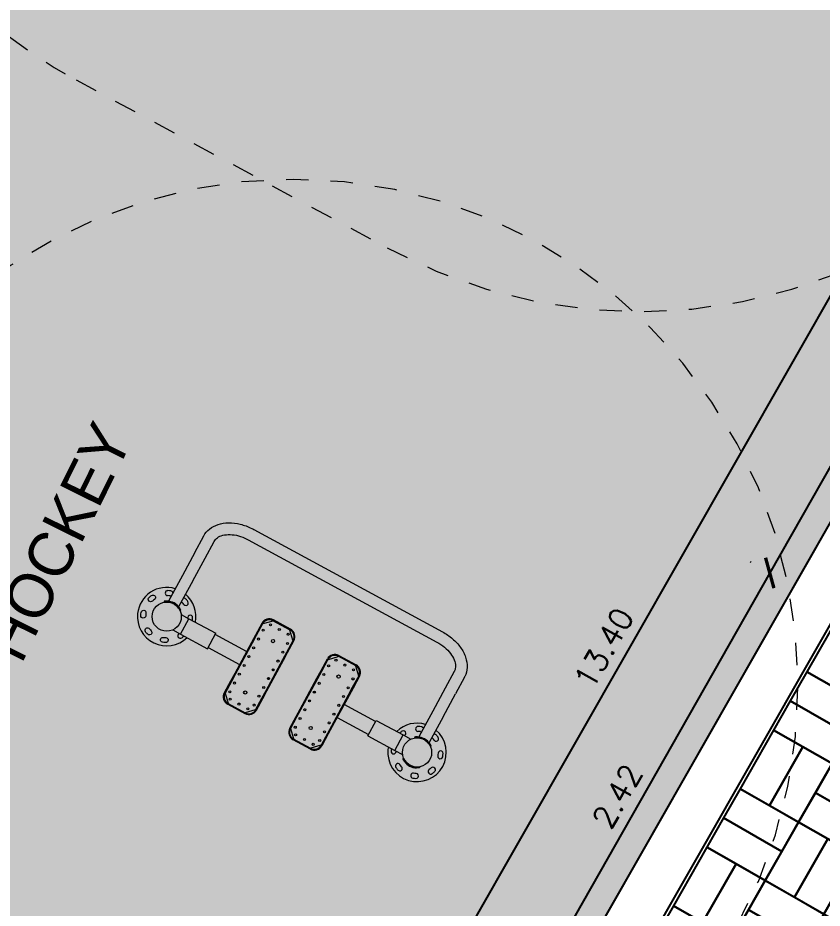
# Model space of a CAD drawing. Header units: millimetres. Extents: x 460 to 723, y 360 to 962.
# Drawn here: x 583.045 to 586.652, y 565.266 to 569.256 of the extents above; entities that cross this region are included whole.
import ezdxf
from ezdxf.enums import TextEntityAlignment as Align

# ---------------------------------------------------------------- set-up
doc = ezdxf.new("R2010")
doc.units = ezdxf.units.MM
doc.linetypes.add('DASHED2', pattern=[0.375, 0.25, -0.125])
doc.layers.get('0').update_dxf_attribs({"true_color": 0xc2ced6})
for name, color, linetype in [('00_Lotes', 224, 'Continuous'), ('03_Text_Rasante', 1, 'Continuous'), ('C-ROAD', 7, 'Continuous'), ('Default', 7, 'Continuous'), ('G-ACOTADO LOTES', 251, 'Continuous')]:
    doc.layers.add(name, color=color, linetype=linetype)
for name, color, linetype, lineweight in [('Menorca-Parques-A-Bruñas', 252, 'Continuous', 5), ('Menorca-Parques-A-Minigym', 244, 'Continuous', 5), ('Menorca-Parques-A-Proyeccion', 9, 'DASHED2', 9)]:
    doc.layers.add(name, color=color, linetype=linetype, lineweight=lineweight)
doc.styles.add('01COTAS', font='romans.shx')
doc.styles.add('L100', font='', dxfattribs={"height": 0.25})
doc.styles.get('L100').set_extended_font_data('Simplified Arabic')
doc.dimstyles.new('DIM-50-PLANTA', dxfattribs={"dimscale": 0.05, "dimtxt": 2, "dimasz": 2, "dimexe": 2, "dimexo": 2, "dimgap": 1, "dimtad": 1, "dimzin": 4, "dimdsep": 46, "dimtxsty": '01COTAS', "dimblk": 'ARCHTICK', "dimcen": 25, "dimclrd": 256, "dimclre": 256, "dimclrt": 2, "dimadec": 0, "dimazin": 3, "dimtfac": 1, "dimtmove": 2, "dimatfit": 3, "dimfxl": 2, "dimtolj": 1, "dimtzin": 0, "dimarcsym": 0})

# ---------------------------------------------------------------- blocks, each defined once
blk = doc.blocks.new('Minigym_Hockey')
at = {"color": 252, "lineweight": 0}
for p, q in [((-0.1614, 0.1171), (-0.1397, 0.1388)), ((-0.1397, 0.1423), (-0.0816, 0.1423)), ((-0.1397, 0.1423), (-0.1397, 0.1397)), ((-0.1397, 0.1397), (-0.1397, 0.1423)), ((-0.1397, 0.1397), (-0.0816, 0.1397)), ((-0.1397, 0.1397), (-0.1397, 0.1388)), ((-0.0816, 0.1423), (-0.0816, 0.1397)), ((-0.0816, 0.1397), (-0.0816, 0.1423)), ((-0.0816, 0.1397), (-0.0816, 0.1388)), ((-0.0816, 0.1388), (-0.0599, 0.1171)), ((0.0816, 0.1388), (0.0599, 0.1171)), ((0.1397, 0.1423), (0.0816, 0.1423)), ((0.0816, 0.1423), (0.0816, 0.1397)), ((0.0816, 0.1397), (0.0816, 0.1423)), ((0.1397, 0.1397), (0.0816, 0.1397)), ((0.0816, 0.1397), (0.0816, 0.1388)), ((0.1397, 0.1423), (0.1397, 0.1397)), ((0.1397, 0.1397), (0.1397, 0.1423)), ((0.1397, 0.1397), (0.1397, 0.1388)), ((0.1614, 0.1171), (0.1397, 0.1388)), ((-0.1648, 0.1171), (-0.1622, 0.1171)), ((-0.1648, 0.0776), (-0.1648, 0.1171)), ((-0.1648, 0.1171), (-0.1622, 0.1171)), ((-0.1622, 0.1171), (-0.1614, 0.1171)), ((-0.1622, 0.0776), (-0.1622, 0.1171)), ((-0.059, 0.1171), (-0.0599, 0.1171)), ((-0.0564, 0.1171), (-0.059, 0.1171)), ((-0.059, 0.1171), (-0.059, 0.0776)), ((-0.0564, 0.1171), (-0.059, 0.1171)), ((-0.0564, 0.1171), (-0.0564, 0.0776)), ((0.0564, 0.1171), (0.0564, 0.0776)), ((0.0564, 0.1171), (0.059, 0.1171)), ((0.0564, 0.1171), (0.059, 0.1171)), ((0.059, 0.1171), (0.0599, 0.1171)), ((0.059, 0.1171), (0.059, 0.0776)), ((0.1622, 0.1171), (0.1614, 0.1171)), ((0.1648, 0.1171), (0.1622, 0.1171)), ((0.1622, 0.0776), (0.1622, 0.1171)), ((0.1648, 0.1171), (0.1622, 0.1171)), ((0.1648, 0.0776), (0.1648, 0.1171)), ((-0.1622, 0.0776), (-0.1648, 0.0776)), ((-0.1648, 0.0521), (-0.1648, 0.0776)), ((-0.1622, 0.0521), (-0.1622, 0.0776)), ((-0.0564, 0.0776), (-0.059, 0.0776)), ((-0.059, 0.0776), (-0.059, 0.0521)), ((-0.0564, 0.0776), (-0.0564, 0.0521)), ((0.0564, 0.0776), (0.0564, 0.0521)), ((0.0564, 0.0776), (0.059, 0.0776)), ((0.059, 0.0776), (0.059, 0.0521)), ((0.1622, 0.0776), (0.1648, 0.0776)), ((0.1622, 0.0521), (0.1622, 0.0776)), ((0.1648, 0.0521), (0.1648, 0.0776)), ((-0.1622, 0.0521), (-0.1648, 0.0521)), ((-0.1648, -0.0521), (-0.1648, 0.0521)), ((-0.1622, -0.0521), (-0.1622, 0.0521)), ((-0.0564, 0.0521), (-0.059, 0.0521)), ((-0.059, 0.0521), (-0.059, -0.0521)), ((-0.0564, 0.0521), (-0.0564, -0.0521)), ((0.0564, 0.0521), (0.0564, -0.0521)), ((0.0564, 0.0521), (0.059, 0.0521)), ((0.059, 0.0521), (0.059, -0.0521)), ((0.1622, 0.0521), (0.1648, 0.0521)), ((0.1622, -0.0521), (0.1622, 0.0521)), ((0.1648, -0.0521), (0.1648, 0.0521)), ((-0.3622, 0.026), (-0.3882, 0.026)), ((-0.3622, 0.026), (-0.3622, -0.026)), ((-0.3622, 0.026), (-0.3622, -0.026)), ((-0.2711, 0.026), (-0.3622, 0.026)), ((-0.2711, 0.026), (-0.2711, -0.026)), ((-0.1648, 0.0217), (-0.2711, 0.0217)), ((-0.069, 0.0207), (-0.069, 0.0147)), ((0.069, 0.0207), (0.069, 0.0147)), ((0.2711, 0.0217), (0.1648, 0.0217)), ((0.2711, 0.026), (0.2711, -0.026)), ((0.3622, 0.026), (0.2711, 0.026)), ((0.3622, 0.026), (0.3622, -0.026)), ((0.3622, 0.026), (0.3622, -0.026)), ((0.3882, 0.026), (0.3622, 0.026)), ((-0.3622, -0.026), (-0.3882, -0.026)), ((-0.2711, -0.026), (-0.3622, -0.026)), ((-0.2711, -0.0217), (-0.1648, -0.0217)), ((-0.069, -0.009), (-0.069, -0.015)), ((0.069, -0.009), (0.069, -0.015)), ((0.1648, -0.0217), (0.2711, -0.0217)), ((0.3622, -0.026), (0.2711, -0.026)), ((0.3882, -0.026), (0.3622, -0.026)), ((-0.1622, -0.0521), (-0.1648, -0.0521)), ((-0.1648, -0.0776), (-0.1648, -0.0521)), ((-0.1622, -0.0776), (-0.1622, -0.0521)), ((-0.0564, -0.0521), (-0.059, -0.0521)), ((-0.059, -0.0521), (-0.059, -0.0776)), ((-0.0564, -0.0521), (-0.0564, -0.0776)), ((0.0564, -0.0521), (0.0564, -0.0776)), ((0.0564, -0.0521), (0.059, -0.0521)), ((0.059, -0.0521), (0.059, -0.0776)), ((0.1622, -0.0521), (0.1648, -0.0521)), ((0.1622, -0.0776), (0.1622, -0.0521)), ((0.1648, -0.0776), (0.1648, -0.0521)), ((-0.1622, -0.0776), (-0.1648, -0.0776)), ((-0.1648, -0.1171), (-0.1648, -0.0776)), ((-0.1622, -0.1171), (-0.1622, -0.0776)), ((-0.059, -0.0776), (-0.059, -0.1171)), ((-0.0564, -0.0776), (-0.059, -0.0776)), ((-0.0564, -0.0776), (-0.0564, -0.1171)), ((0.0564, -0.0776), (0.059, -0.0776)), ((0.0564, -0.0776), (0.0564, -0.1171)), ((0.059, -0.0776), (0.059, -0.1171)), ((0.1622, -0.1171), (0.1622, -0.0776)), ((0.1622, -0.0776), (0.1648, -0.0776)), ((0.1648, -0.1171), (0.1648, -0.0776)), ((-0.1648, -0.1171), (-0.1622, -0.1171)), ((-0.1648, -0.1171), (-0.1622, -0.1171)), ((-0.1622, -0.1171), (-0.1614, -0.1171)), ((-0.1397, -0.1388), (-0.1614, -0.1171)), ((-0.0599, -0.1171), (-0.0816, -0.1388)), ((-0.059, -0.1171), (-0.0599, -0.1171)), ((-0.0564, -0.1171), (-0.059, -0.1171)), ((-0.0564, -0.1171), (-0.059, -0.1171)), ((0.0564, -0.1171), (0.059, -0.1171)), ((0.0564, -0.1171), (0.059, -0.1171)), ((0.059, -0.1171), (0.0599, -0.1171)), ((0.0599, -0.1171), (0.0816, -0.1388)), ((0.1397, -0.1388), (0.1614, -0.1171)), ((0.1622, -0.1171), (0.1614, -0.1171)), ((0.1648, -0.1171), (0.1622, -0.1171)), ((0.1648, -0.1171), (0.1622, -0.1171)), ((-0.1397, -0.1397), (-0.1397, -0.1388)), ((-0.0816, -0.1397), (-0.1397, -0.1397)), ((-0.1397, -0.1423), (-0.1397, -0.1397)), ((-0.1397, -0.1397), (-0.1397, -0.1423)), ((-0.0816, -0.1423), (-0.1397, -0.1423)), ((-0.0816, -0.1397), (-0.0816, -0.1388)), ((-0.0816, -0.1423), (-0.0816, -0.1397)), ((-0.0816, -0.1397), (-0.0816, -0.1423)), ((0.0816, -0.1397), (0.0816, -0.1388)), ((0.0816, -0.1397), (0.1397, -0.1397)), ((0.0816, -0.1423), (0.0816, -0.1397)), ((0.0816, -0.1397), (0.0816, -0.1423)), ((0.0816, -0.1423), (0.1397, -0.1423)), ((0.1397, -0.1397), (0.1397, -0.1388)), ((0.1397, -0.1423), (0.1397, -0.1397)), ((0.1397, -0.1397), (0.1397, -0.1423))]:
    blk.add_line(p, q, dxfattribs=at)
at = {"color": 12}
for p, q in [((-0.4493, 0.0345), (-0.4509, 0.0366)), ((-0.395, 0.0366), (-0.3966, 0.0345)), ((-0.4493, -0.0345), (-0.4509, -0.0366)), ((-0.4403, -0.13), (-0.4403, -0.0427)), ((-0.4056, -0.13), (-0.4056, -0.0427)), ((-0.395, -0.0366), (-0.3966, -0.0345)), ((0.3966, -0.0345), (0.395, -0.0366)), ((0.4056, -0.13), (0.4056, -0.0427)), ((0.4403, -0.13), (0.4403, -0.0427)), ((0.4509, -0.0366), (0.4493, -0.0345)), ((-0.4403, -0.13), (-0.4403, -0.2071)), ((-0.4056, -0.2071), (-0.4056, -0.13)), ((0.4056, -0.13), (0.4056, -0.2071)), ((0.4403, -0.2071), (0.4403, -0.13)), ((-0.4403, -0.2635), (-0.4403, -0.2071)), ((-0.4056, -0.2635), (-0.4056, -0.2071)), ((0.4056, -0.2071), (0.4056, -0.2635)), ((0.4403, -0.2071), (0.4403, -0.2635)), ((0.3188, -0.3161), (-0.3188, -0.3161)), ((0.3188, -0.3508), (-0.3188, -0.3508))]:
    blk.add_line(p, q, dxfattribs=at)
for p, q in [((-0.4255, 0.0434), (-0.4255, 0.0434)), ((-0.4203, 0.0434), (-0.4255, 0.0434)), ((-0.4203, 0.0434), (-0.4203, 0.0434)), ((-0.4255, -0.0434), (-0.4255, -0.0434)), ((-0.4203, -0.0434), (-0.4255, -0.0434)), ((-0.4203, -0.0434), (-0.4203, -0.0434)), ((0.4203, -0.0434), (0.4203, -0.0434)), ((0.4255, -0.0434), (0.4203, -0.0434)), ((0.4255, -0.0434), (0.4255, -0.0434))]:
    blk.add_line(p, q)
at = {"color": 252, "lineweight": 0}
for points in [[(-0.448, 0.073, 0.031071), (-0.4569, 0.0694, 1), (-0.4504, 0.0561, -0.031071), (-0.4432, 0.0591, 1)], [(-0.389, 0.0694, 0.031071), (-0.3979, 0.073, 1), (-0.4027, 0.0591, -0.031071), (-0.3955, 0.0561, 1)], [(0.389, 0.0694, -0.031071), (0.3979, 0.073, -1), (0.4027, 0.0591, 0.031071), (0.3955, 0.0561, -1)], [(0.448, 0.073, -0.031071), (0.4569, 0.0694, -1), (0.4504, 0.0561, 0.031071), (0.4432, 0.0591, -1)], [(-0.479, 0.0274, 1), (-0.4923, 0.0339, 0.031071), (-0.496, 0.0251, 1), (-0.482, 0.0203, -0.031071)], [(0.479, 0.0274, -1), (0.4923, 0.0339, -0.031071), (0.496, 0.0251, -1), (0.482, 0.0203, 0.031071)], [(-0.482, -0.0203, 1), (-0.496, -0.0251, 0.031071), (-0.4923, -0.0339, 1), (-0.479, -0.0274, -0.031071)], [(0.482, -0.0203, -1), (0.496, -0.0251, -0.031071), (0.4923, -0.0339, -1), (0.479, -0.0274, 0.031071)]]:
    blk.add_lwpolyline(points, format="xyb", close=True, dxfattribs=at)
for centre, radius in [((-0.1518, 0.1068), 0.00304), ((-0.1403, 0.1258), 0.00304), ((-0.1106, 0.1258), 0.00304), ((-0.0809, 0.1258), 0.00304), ((-0.0694, 0.1068), 0.00304), ((0.0694, 0.1068), 0.00304), ((0.0809, 0.1258), 0.00304), ((0.1106, 0.1258), 0.00304), ((0.1403, 0.1258), 0.00304), ((0.1518, 0.1068), 0.00304), ((-0.1518, 0.0771), 0.00304), ((-0.1106, 0.0868), 0.00477), ((-0.0694, 0.0771), 0.00304), ((0.0694, 0.0771), 0.00304), ((0.1106, 0.0868), 0.00477), ((0.1518, 0.0771), 0.00304), ((-0.1518, 0.0474), 0.00304), ((-0.0694, 0.0474), 0.00304), ((0.0694, 0.0474), 0.00304), ((0.1518, 0.0474), 0.00304), ((-0.1518, 0.0177), 0.00304), ((-0.0694, 0.0177), 0.00304), ((0.0694, 0.0177), 0.00304), ((0.1518, 0.0177), 0.00304), ((-0.1518, -0.012), 0.00304), ((-0.0694, -0.012), 0.00304), ((0.0694, -0.012), 0.00304), ((0.1518, -0.012), 0.00304), ((-0.1518, -0.0417), 0.00304), ((-0.0694, -0.0417), 0.00304), ((0.0694, -0.0417), 0.00304), ((0.1518, -0.0417), 0.00304), ((-0.1518, -0.0714), 0.00304), ((-0.0694, -0.0714), 0.00304), ((0.0694, -0.0714), 0.00304), ((0.1518, -0.0714), 0.00304), ((-0.1518, -0.1011), 0.00304), ((-0.1106, -0.0868), 0.00477), ((-0.0694, -0.1011), 0.00304), ((0.0694, -0.1011), 0.00304), ((0.1106, -0.0868), 0.00477), ((0.1518, -0.1011), 0.00304), ((-0.1403, -0.1258), 0.00304), ((-0.1106, -0.1258), 0.00304), ((-0.0809, -0.1258), 0.00304), ((0.0809, -0.1258), 0.00304), ((0.1106, -0.1258), 0.00304), ((0.1403, -0.1258), 0.00304)]:
    blk.add_circle(centre, radius, dxfattribs=at)
at = {"color": 12}
for centre in [(-0.4229, 0), (-0.4229, 0), (0.4229, 0)]:
    blk.add_circle(centre, 0.0434, dxfattribs=at)
blk.add_circle((0.4229, 0), 0.0434)
at = {"color": 252, "lineweight": 0}
for centre, radius, start, end in [((-0.1397, 0.1171), 0.0252, 90, 180), ((-0.1397, 0.1171), 0.0226, 90, 180), ((-0.0816, 0.1171), 0.0252, 0, 90), ((-0.0816, 0.1171), 0.0226, 0, 90), ((0.0816, 0.1171), 0.0252, 90, 180), ((0.0816, 0.1171), 0.0226, 90, 180), ((0.1397, 0.1171), 0.0252, 0, 90), ((0.1397, 0.1171), 0.0226, 0, 90), ((-0.4229, 0), 0.0868, 22.5, 258.463), ((0.4229, 0), 0.0868, 22.5, 162.5424), ((-0.3602, 0.0307), 0.00737, 26.0593, 206.0593), ((-0.4229, 0), 0.0625, 24.6243, 26.0593), ((-0.4229, 0), 0.0772, 19.699, 26.0593), ((-0.4229, 0), 0.0868, 17.4576, 22.5), ((0.4229, 0), 0.0772, 153.9407, 160.301), ((0.3602, 0.0307), 0.00737, 333.9407, 153.9407), ((0.4229, 0), 0.0625, 153.9407, 155.3757), ((0.4229, 0), 0.0868, 281.537, 22.5), ((-0.4229, 0), 0.0868, 281.537, 342.5424), ((-0.4229, 0), 0.0625, 333.9407, 335.3757), ((-0.4229, 0), 0.0625, 333.9407, 335.3757), ((-0.4229, 0), 0.0772, 333.9407, 340.301), ((-0.4229, 0), 0.0772, 333.9407, 340.301), ((0.4229, 0), 0.0868, 197.4576, 258.463), ((0.4229, 0), 0.0772, 199.699, 206.0593), ((0.4229, 0), 0.0625, 204.6243, 206.0593), ((-0.3602, -0.0307), 0.00737, 153.9407, 333.9407), ((-0.3602, -0.0307), 0.00737, 153.9407, 333.9407), ((0.3602, -0.0307), 0.00737, 206.0593, 26.0593), ((-0.4536, -0.0627), 0.00737, 63.9407, 243.9407), ((-0.4229, 0), 0.0772, 243.9407, 251.0593), ((-0.4229, 0), 0.0625, 243.9407, 251.0593), ((-0.4456, -0.0661), 0.00737, 251.0593, 316.1461), ((-0.4456, -0.0661), 0.00737, 43.8539, 71.0593), ((-0.4003, -0.0661), 0.00737, 108.9407, 136.1461), ((-0.4003, -0.0661), 0.00737, 223.8539, 288.9407), ((-0.4229, 0), 0.0625, 288.9407, 296.0593), ((-0.4229, 0), 0.0772, 288.9407, 296.0593), ((-0.3923, -0.0627), 0.00737, 296.0593, 116.0593), ((0.3923, -0.0627), 0.00737, 63.9407, 243.9407), ((0.4229, 0), 0.0772, 243.9407, 251.0593), ((0.4229, 0), 0.0625, 243.9407, 251.0593), ((0.4003, -0.0661), 0.00737, 251.0593, 316.1461), ((0.4003, -0.0661), 0.00737, 43.8539, 71.0593), ((0.4456, -0.0661), 0.00737, 108.9407, 136.1461), ((0.4456, -0.0661), 0.00737, 223.8539, 288.9407), ((0.4229, 0), 0.0625, 288.9407, 296.0593), ((0.4229, 0), 0.0772, 288.9407, 296.0593), ((0.4536, -0.0627), 0.00737, 296.0593, 116.0593), ((-0.1397, -0.1171), 0.0252, 180, 270), ((-0.1397, -0.1171), 0.0226, 180, 270), ((-0.0816, -0.1171), 0.0226, 270, 0), ((-0.0816, -0.1171), 0.0252, 270, 0), ((0.0816, -0.1171), 0.0252, 180, 270), ((0.0816, -0.1171), 0.0226, 180, 270), ((0.1397, -0.1171), 0.0226, 270, 0), ((0.1397, -0.1171), 0.0252, 270, 0)]:
    blk.add_arc(centre, radius, start, end, dxfattribs=at)
at = {"color": 12}
for centre, radius, start, end in [((-0.4229, 0.0001), 0.046, 63.4198, 116.5802), ((-0.4229, 0.0001), 0.0434, 64.0811, 115.9189), ((-0.4229, -0.0001), 0.046, 243.4198, 296.5802), ((-0.4229, -0.0001), 0.0434, 244.0811, 295.9189), ((0.4229, -0.0001), 0.046, 243.4198, 296.5802)]:
    blk.add_arc(centre, radius, start, end, dxfattribs=at)
blk.add_arc((0.4229, -0.0001), 0.0434, 244.0811, 295.9189)
for points, knots in [([(-0.4509, 0.0366), (-0.4509, 0.0366), (-0.4509, 0.0366), (-0.4507, 0.0368), (-0.4505, 0.0369), (-0.4502, 0.0371), (-0.45, 0.0373), (-0.4495, 0.0377), (-0.4492, 0.0379), (-0.4485, 0.0383), (-0.4482, 0.0386), (-0.4473, 0.0391), (-0.4469, 0.0393), (-0.446, 0.0399), (-0.4455, 0.0402), (-0.4445, 0.0407), (-0.444, 0.041), (-0.4435, 0.0412)], [61.009055, 61.009055, 61.009055, 61.009055, 62.892937, 62.892937, 64.77682, 64.77682, 66.660702, 66.660702, 68.544585, 68.544585, 70.442327, 70.442327, 72.340069, 72.340069, 74.237811, 74.237811, 76.135553, 76.135553, 76.135553, 76.135553]), ([(-0.4419, 0.0391), (-0.4424, 0.0389), (-0.4429, 0.0386), (-0.4439, 0.0381), (-0.4444, 0.0378), (-0.4453, 0.0373), (-0.4458, 0.037), (-0.4466, 0.0365), (-0.4469, 0.0362), (-0.4476, 0.0358), (-0.4479, 0.0356), (-0.4484, 0.0352), (-0.4486, 0.0351), (-0.449, 0.0348), (-0.4491, 0.0347), (-0.4493, 0.0346), (-0.4493, 0.0345), (-0.4493, 0.0345)], [45.974398, 45.974398, 45.974398, 45.974398, 47.873947, 47.873947, 49.773495, 49.773495, 51.673043, 51.673043, 53.572592, 53.572592, 55.45653, 55.45653, 57.340468, 57.340468, 59.224406, 59.224406, 61.108344, 61.108344, 61.108344, 61.108344]), ([(-0.4024, 0.0412), (-0.4019, 0.041), (-0.4014, 0.0407), (-0.4004, 0.0402), (-0.3999, 0.0399), (-0.399, 0.0393), (-0.3985, 0.0391), (-0.3977, 0.0386), (-0.3974, 0.0383), (-0.3967, 0.0379), (-0.3964, 0.0377), (-0.3959, 0.0373), (-0.3957, 0.0371), (-0.3953, 0.0369), (-0.3952, 0.0368), (-0.395, 0.0366), (-0.395, 0.0366), (-0.395, 0.0366)], [45.882766, 45.882766, 45.882766, 45.882766, 47.780508, 47.780508, 49.67825, 49.67825, 51.575992, 51.575992, 53.473734, 53.473734, 55.357617, 55.357617, 57.241499, 57.241499, 59.125382, 59.125382, 61.009264, 61.009264, 61.009264, 61.009264]), ([(-0.4509, -0.0366), (-0.4509, -0.0366), (-0.4509, -0.0366), (-0.4507, -0.0368), (-0.4505, -0.0369), (-0.4502, -0.0371), (-0.45, -0.0373), (-0.4495, -0.0377), (-0.4492, -0.0379), (-0.4485, -0.0383), (-0.4482, -0.0386), (-0.4473, -0.0391), (-0.4469, -0.0393), (-0.446, -0.0399), (-0.4455, -0.0402), (-0.4445, -0.0407), (-0.444, -0.041), (-0.4435, -0.0412)], [61.009055, 61.009055, 61.009055, 61.009055, 62.892937, 62.892937, 64.77682, 64.77682, 66.660702, 66.660702, 68.544585, 68.544585, 70.442327, 70.442327, 72.340069, 72.340069, 74.237811, 74.237811, 76.135553, 76.135553, 76.135553, 76.135553]), ([(-0.4419, -0.0391), (-0.4424, -0.0389), (-0.4429, -0.0386), (-0.4439, -0.0381), (-0.4444, -0.0378), (-0.4453, -0.0373), (-0.4458, -0.037), (-0.4466, -0.0365), (-0.4469, -0.0362), (-0.4476, -0.0358), (-0.4479, -0.0356), (-0.4484, -0.0352), (-0.4486, -0.0351), (-0.449, -0.0348), (-0.4491, -0.0347), (-0.4493, -0.0346), (-0.4493, -0.0345), (-0.4493, -0.0345)], [45.974398, 45.974398, 45.974398, 45.974398, 47.873947, 47.873947, 49.773495, 49.773495, 51.673043, 51.673043, 53.572592, 53.572592, 55.45653, 55.45653, 57.340468, 57.340468, 59.224406, 59.224406, 61.108344, 61.108344, 61.108344, 61.108344]), ([(-0.3966, -0.0345), (-0.3966, -0.0345), (-0.3966, -0.0346), (-0.3968, -0.0347), (-0.3969, -0.0348), (-0.3973, -0.0351), (-0.3975, -0.0352), (-0.398, -0.0356), (-0.3983, -0.0358), (-0.3989, -0.0362), (-0.3993, -0.0365), (-0.4001, -0.037), (-0.4006, -0.0373), (-0.4015, -0.0378), (-0.402, -0.0381), (-0.403, -0.0386), (-0.4035, -0.0389), (-0.404, -0.0391)], [61.108067, 61.108067, 61.108067, 61.108067, 62.992006, 62.992006, 64.875944, 64.875944, 66.759882, 66.759882, 68.64382, 68.64382, 70.543368, 70.543368, 72.442917, 72.442917, 74.342465, 74.342465, 76.242013, 76.242013, 76.242013, 76.242013]), ([(-0.4024, -0.0412), (-0.4019, -0.041), (-0.4014, -0.0407), (-0.4004, -0.0402), (-0.3999, -0.0399), (-0.399, -0.0393), (-0.3985, -0.0391), (-0.3977, -0.0386), (-0.3974, -0.0383), (-0.3967, -0.0379), (-0.3964, -0.0377), (-0.3959, -0.0373), (-0.3957, -0.0371), (-0.3953, -0.0369), (-0.3952, -0.0368), (-0.395, -0.0366), (-0.395, -0.0366), (-0.395, -0.0366)], [45.882766, 45.882766, 45.882766, 45.882766, 47.780508, 47.780508, 49.67825, 49.67825, 51.575992, 51.575992, 53.473734, 53.473734, 55.357617, 55.357617, 57.241499, 57.241499, 59.125382, 59.125382, 61.009264, 61.009264, 61.009264, 61.009264]), ([(0.395, -0.0366), (0.395, -0.0366), (0.395, -0.0366), (0.3952, -0.0368), (0.3953, -0.0369), (0.3957, -0.0371), (0.3959, -0.0373), (0.3964, -0.0377), (0.3967, -0.0379), (0.3974, -0.0383), (0.3977, -0.0386), (0.3985, -0.0391), (0.399, -0.0393), (0.3999, -0.0399), (0.4004, -0.0402), (0.4014, -0.0407), (0.4019, -0.041), (0.4024, -0.0412)], [61.009055, 61.009055, 61.009055, 61.009055, 62.892937, 62.892937, 64.77682, 64.77682, 66.660702, 66.660702, 68.544585, 68.544585, 70.442327, 70.442327, 72.340069, 72.340069, 74.237811, 74.237811, 76.135553, 76.135553, 76.135553, 76.135553]), ([(0.4435, -0.0412), (0.444, -0.041), (0.4445, -0.0407), (0.4455, -0.0402), (0.446, -0.0399), (0.4469, -0.0393), (0.4473, -0.0391), (0.4482, -0.0386), (0.4485, -0.0383), (0.4492, -0.0379), (0.4495, -0.0377), (0.45, -0.0373), (0.4502, -0.0371), (0.4505, -0.0369), (0.4507, -0.0368), (0.4509, -0.0366), (0.4509, -0.0366), (0.4509, -0.0366)], [45.882766, 45.882766, 45.882766, 45.882766, 47.780508, 47.780508, 49.67825, 49.67825, 51.575992, 51.575992, 53.473734, 53.473734, 55.357617, 55.357617, 57.241499, 57.241499, 59.125382, 59.125382, 61.009264, 61.009264, 61.009264, 61.009264]), ([(-0.3188, -0.3508), (-0.331, -0.3508), (-0.3431, -0.3495), (-0.3663, -0.3445), (-0.3775, -0.3407), (-0.3978, -0.3307), (-0.407, -0.3246), (-0.4226, -0.3102), (-0.429, -0.3019), (-0.4376, -0.2841), (-0.44, -0.2747), (-0.4403, -0.2647), (-0.4403, -0.2641), (-0.4403, -0.2635)], [1.570796, 1.570796, 1.570796, 1.570796, 1.884956, 1.884956, 2.199115, 2.199115, 2.513274, 2.513274, 2.827433, 2.827433, 3.123014, 3.123014, 3.141593, 3.141593, 3.141593, 3.141593]), ([(-0.3188, -0.3161), (-0.328, -0.3161), (-0.3372, -0.3152), (-0.3546, -0.3116), (-0.3628, -0.3089), (-0.3773, -0.3023), (-0.3837, -0.2984), (-0.394, -0.2898), (-0.3979, -0.2851), (-0.4035, -0.2757), (-0.405, -0.271), (-0.4055, -0.2654), (-0.4056, -0.2645), (-0.4056, -0.2635)], [1.570796, 1.570796, 1.570796, 1.570796, 1.869577, 1.869577, 2.167327, 2.167327, 2.463311, 2.463311, 2.763651, 2.763651, 3.07781, 3.07781, 3.141593, 3.141593, 3.141593, 3.141593]), ([(0.4403, -0.2635), (0.4403, -0.2723), (0.4384, -0.2811), (0.4313, -0.298), (0.4259, -0.306), (0.412, -0.3207), (0.4032, -0.3273), (0.3836, -0.3381), (0.3728, -0.3424), (0.35, -0.3484), (0.3379, -0.3502), (0.3235, -0.3508), (0.3212, -0.3508), (0.3188, -0.3508)], [0, 0, 0, 0, 0.276007, 0.276007, 0.567669, 0.567669, 0.881828, 0.881828, 1.195987, 1.195987, 1.510147, 1.510147, 1.570796, 1.570796, 1.570796, 1.570796]), ([(0.4056, -0.2635), (0.4056, -0.2682), (0.4045, -0.2728), (0.3999, -0.2824), (0.3963, -0.2873), (0.3864, -0.2964), (0.3803, -0.3006), (0.3662, -0.3076), (0.3583, -0.3105), (0.3413, -0.3146), (0.3322, -0.3158), (0.3217, -0.3161), (0.3202, -0.3161), (0.3188, -0.3161)], [0, 0, 0, 0, 0.314159, 0.314159, 0.628319, 0.628319, 0.931253, 0.931253, 1.227197, 1.227197, 1.524653, 1.524653, 1.570796, 1.570796, 1.570796, 1.570796])]:
    blk.add_open_spline(points, degree=3, knots=knots, dxfattribs=at)
for points, knots in [([(-0.3966, 0.0345), (-0.3966, 0.0345), (-0.3966, 0.0346), (-0.3968, 0.0347), (-0.3969, 0.0348), (-0.3973, 0.0351), (-0.3975, 0.0352), (-0.398, 0.0356), (-0.3983, 0.0358), (-0.3989, 0.0362), (-0.3993, 0.0365), (-0.4001, 0.037), (-0.4006, 0.0373), (-0.4015, 0.0378), (-0.402, 0.0381), (-0.403, 0.0386), (-0.4035, 0.0389), (-0.404, 0.0391)], [61.108067, 61.108067, 61.108067, 61.108067, 62.992006, 62.992006, 64.875944, 64.875944, 66.759882, 66.759882, 68.64382, 68.64382, 70.543368, 70.543368, 72.442917, 72.442917, 74.342465, 74.342465, 76.242013, 76.242013, 76.242013, 76.242013]), ([(0.404, -0.0391), (0.4035, -0.0389), (0.403, -0.0386), (0.402, -0.0381), (0.4015, -0.0378), (0.4006, -0.0373), (0.4001, -0.037), (0.3993, -0.0365), (0.3989, -0.0362), (0.3983, -0.0358), (0.398, -0.0356), (0.3975, -0.0352), (0.3973, -0.0351), (0.3969, -0.0348), (0.3968, -0.0347), (0.3966, -0.0346), (0.3966, -0.0345), (0.3966, -0.0345)], [45.974398, 45.974398, 45.974398, 45.974398, 47.873947, 47.873947, 49.773495, 49.773495, 51.673043, 51.673043, 53.572592, 53.572592, 55.45653, 55.45653, 57.340468, 57.340468, 59.224406, 59.224406, 61.108344, 61.108344, 61.108344, 61.108344]), ([(0.4493, -0.0345), (0.4493, -0.0345), (0.4493, -0.0346), (0.4491, -0.0347), (0.449, -0.0348), (0.4486, -0.0351), (0.4484, -0.0352), (0.4479, -0.0356), (0.4476, -0.0358), (0.4469, -0.0362), (0.4466, -0.0365), (0.4458, -0.037), (0.4453, -0.0373), (0.4444, -0.0378), (0.4439, -0.0381), (0.4429, -0.0386), (0.4424, -0.0389), (0.4419, -0.0391)], [61.108067, 61.108067, 61.108067, 61.108067, 62.992006, 62.992006, 64.875944, 64.875944, 66.759882, 66.759882, 68.64382, 68.64382, 70.543368, 70.543368, 72.442917, 72.442917, 74.342465, 74.342465, 76.242013, 76.242013, 76.242013, 76.242013])]:
    blk.add_open_spline(points, degree=3, knots=knots)
blk = doc.blocks.new('SE')
at = {"layer": 'Menorca-Parques-A-Proyeccion', "ltscale": 0.1}
blk.add_line((99.535, 52.51), (125.785, 52.51), dxfattribs=at)
for centre, radius, start, end in [((125.785, 92.01), 39.5, 270, 0), ((99.535, 90.01), 37.5, 180, 270)]:
    blk.add_arc(centre, radius, start, end, dxfattribs=at)
blk = doc.blocks.new('BLOCK ADOQUIN ROJO 3')
at = {"layer": 'C-ROAD', "color": 244, "linetype": 'Continuous', "transparency": 33554687, "elevation": -6.8006}
for points in [[(311100.7103, 8611290.9814), (311100.7969, 8611290.9315), (311100.8969, 8611291.1047), (311100.8103, 8611291.1547)], [(311100.7969, 8611290.9315), (311100.8835, 8611290.8815), (311100.9835, 8611291.0547), (311100.8969, 8611291.1047)], [(311100.9835, 8611291.0547), (311100.9335, 8611290.9681), (311101.1067, 8611290.8681), (311101.1567, 8611290.9547)], [(311100.7103, 8611290.9814), (311100.6603, 8611290.8948), (311100.8335, 8611290.7948), (311100.8835, 8611290.8815)], [(311100.9335, 8611290.9681), (311100.8835, 8611290.8815), (311101.0567, 8611290.7815), (311101.1067, 8611290.8681)], [(311101.0567, 8611290.7815), (311101.1433, 8611290.7315), (311101.2433, 8611290.9047), (311101.1567, 8611290.9547)], [(311100.6603, 8611290.8948), (311100.6103, 8611290.8082), (311100.7835, 8611290.7082), (311100.8335, 8611290.7948)], [(311101.1433, 8611290.7315), (311101.2299, 8611290.6815), (311101.3299, 8611290.8547), (311101.2433, 8611290.9047)], [(311100.7835, 8611290.7082), (311100.8701, 8611290.6582), (311100.9701, 8611290.8315), (311100.8835, 8611290.8815)], [(311101.3299, 8611290.8547), (311101.2799, 8611290.7681), (311101.4531, 8611290.6681), (311101.5031, 8611290.7547)], [(311100.8701, 8611290.6582), (311100.9567, 8611290.6083), (311101.0567, 8611290.7815), (311100.9701, 8611290.8315)], [(311100.5103, 8611290.635), (311100.5969, 8611290.585), (311100.6969, 8611290.7582), (311100.6103, 8611290.8082)], [(311101.0567, 8611290.7815), (311101.0067, 8611290.6949), (311101.1799, 8611290.5949), (311101.2299, 8611290.6815)], [(311101.2799, 8611290.7681), (311101.2299, 8611290.6815), (311101.4031, 8611290.5815), (311101.4531, 8611290.6681)], [(311100.5969, 8611290.585), (311100.6835, 8611290.535), (311100.7835, 8611290.7082), (311100.6969, 8611290.7582)], [(311101.4031, 8611290.5815), (311101.4897, 8611290.5315), (311101.5897, 8611290.7047), (311101.5031, 8611290.7547)], [(311100.7835, 8611290.7082), (311100.7335, 8611290.6216), (311100.9067, 8611290.5216), (311100.9567, 8611290.6083)], [(311101.0067, 8611290.6949), (311100.9567, 8611290.6083), (311101.1299, 8611290.5083), (311101.1799, 8611290.5949)], [(311101.4897, 8611290.5315), (311101.5763, 8611290.4815), (311101.6763, 8611290.6547), (311101.5897, 8611290.7047)], [(311101.1299, 8611290.5083), (311101.2165, 8611290.4583), (311101.3165, 8611290.6315), (311101.2299, 8611290.6815)], [(311100.5103, 8611290.635), (311100.4603, 8611290.5484), (311100.6335, 8611290.4484), (311100.6835, 8611290.535)], [(311101.2165, 8611290.4583), (311101.3031, 8611290.4083), (311101.4031, 8611290.5815), (311101.3165, 8611290.6315)], [(311101.6763, 8611290.6547), (311101.6263, 8611290.5681), (311101.7996, 8611290.4681), (311101.8495, 8611290.5547)], [(311100.7335, 8611290.6216), (311100.6835, 8611290.535), (311100.8567, 8611290.435), (311100.9067, 8611290.5216)], [(311100.8567, 8611290.435), (311100.9433, 8611290.385), (311101.0433, 8611290.5583), (311100.9567, 8611290.6083)], [(311101.4031, 8611290.5815), (311101.3531, 8611290.4949), (311101.5264, 8611290.3949), (311101.5763, 8611290.4815)], [(311100.9433, 8611290.385), (311101.0299, 8611290.3351), (311101.1299, 8611290.5083), (311101.0433, 8611290.5583)], [(311101.6263, 8611290.5681), (311101.5763, 8611290.4815), (311101.7496, 8611290.3815), (311101.7996, 8611290.4681)], [(311101.7496, 8611290.3815), (311101.8362, 8611290.3315), (311101.9362, 8611290.5047), (311101.8495, 8611290.5547)], [(311100.4603, 8611290.5484), (311100.4103, 8611290.4618), (311100.5835, 8611290.3618), (311100.6335, 8611290.4484)], [(311100.5835, 8611290.3618), (311100.6701, 8611290.3118), (311100.7701, 8611290.485), (311100.6835, 8611290.535)], [(311101.1299, 8611290.5083), (311101.0799, 8611290.4217), (311101.2531, 8611290.3217), (311101.3031, 8611290.4083)], [(311101.8362, 8611290.3315), (311101.9228, 8611290.2815), (311102.0228, 8611290.4547), (311101.9362, 8611290.5047)], [(311100.6701, 8611290.3118), (311100.7567, 8611290.2618), (311100.8567, 8611290.435), (311100.7701, 8611290.485)], [(311101.3531, 8611290.4949), (311101.3031, 8611290.4083), (311101.4764, 8611290.3083), (311101.5264, 8611290.3949)], [(311101.4764, 8611290.3083), (311101.563, 8611290.2583), (311101.663, 8611290.4315), (311101.5763, 8611290.4815)], [(311100.3103, 8611290.2886), (311100.3969, 8611290.2386), (311100.4969, 8611290.4118), (311100.4103, 8611290.4618)], [(311102.1094, 8611290.4047), (311102.0228, 8611290.4547), (311101.9728, 8611290.3681), (311102.0594, 8611290.3181)], [(311100.8567, 8611290.435), (311100.8067, 8611290.3484), (311100.9799, 8611290.2484), (311101.0299, 8611290.3351)], [(311101.0799, 8611290.4217), (311101.0299, 8611290.3351), (311101.2032, 8611290.2351), (311101.2531, 8611290.3217)], [(311101.563, 8611290.2583), (311101.6496, 8611290.2083), (311101.7496, 8611290.3815), (311101.663, 8611290.4315)], [(311100.3969, 8611290.2386), (311100.4835, 8611290.1886), (311100.5835, 8611290.3618), (311100.4969, 8611290.4118)], [(311101.2032, 8611290.2351), (311101.2898, 8611290.1851), (311101.3898, 8611290.3583), (311101.3031, 8611290.4083)], [(311101.7496, 8611290.3815), (311101.6996, 8611290.2949), (311101.8728, 8611290.1949), (311101.9228, 8611290.2815)], [(311102.0594, 8611290.3181), (311101.9728, 8611290.3681), (311101.9228, 8611290.2815), (311102.0094, 8611290.2315)], [(311100.5835, 8611290.3618), (311100.5335, 8611290.2752), (311100.7067, 8611290.1752), (311100.7567, 8611290.2618)], [(311100.8067, 8611290.3484), (311100.7567, 8611290.2618), (311100.93, 8611290.1618), (311100.9799, 8611290.2484)], [(311101.2898, 8611290.1851), (311101.3764, 8611290.1351), (311101.4764, 8611290.3083), (311101.3898, 8611290.3583)], [(311100.93, 8611290.1618), (311101.0166, 8611290.1118), (311101.1165, 8611290.2851), (311101.0299, 8611290.3351)], [(311100.3103, 8611290.2886), (311100.2603, 8611290.202), (311100.4335, 8611290.102), (311100.4835, 8611290.1886)], [(311101.4764, 8611290.3083), (311101.4264, 8611290.2217), (311101.5996, 8611290.1217), (311101.6496, 8611290.2083)], [(311101.6996, 8611290.2949), (311101.6496, 8611290.2083), (311101.8228, 8611290.1083), (311101.8728, 8611290.1949)], [(311100.5335, 8611290.2752), (311100.4835, 8611290.1886), (311100.6568, 8611290.0886), (311100.7067, 8611290.1752)], [(311100.6568, 8611290.0886), (311100.7434, 8611290.0386), (311100.8433, 8611290.2118), (311100.7567, 8611290.2618)], [(311101.0166, 8611290.1118), (311101.1032, 8611290.0619), (311101.2032, 8611290.2351), (311101.1165, 8611290.2851)], [(311101.8228, 8611290.1083), (311101.9094, 8611290.0583), (311102.0094, 8611290.2315), (311101.9228, 8611290.2815)], [(311101.2032, 8611290.2351), (311101.1532, 8611290.1485), (311101.3264, 8611290.0485), (311101.3764, 8611290.1351)], [(311100.7434, 8611290.0386), (311100.83, 8611289.9886), (311100.93, 8611290.1618), (311100.8433, 8611290.2118)], [(311101.4264, 8611290.2217), (311101.3764, 8611290.1351), (311101.5496, 8611290.0351), (311101.5996, 8611290.1217)], [(311101.5496, 8611290.0351), (311101.6362, 8611289.9851), (311101.7362, 8611290.1583), (311101.6496, 8611290.2083)], [(311100.2603, 8611290.202), (311100.2103, 8611290.1154), (311100.3836, 8611290.0154), (311100.4335, 8611290.102)], [(311100.3836, 8611290.0154), (311100.4702, 8611289.9654), (311100.5701, 8611290.1386), (311100.4835, 8611290.1886)], [(311100.93, 8611290.1618), (311100.88, 8611290.0752), (311101.0532, 8611289.9752), (311101.1032, 8611290.0619)], [(311101.6362, 8611289.9851), (311101.7228, 8611289.9351), (311101.8228, 8611290.1083), (311101.7362, 8611290.1583)], [(311100.4702, 8611289.9654), (311100.5568, 8611289.9154), (311100.6568, 8611290.0886), (311100.5701, 8611290.1386)], [(311101.1532, 8611290.1485), (311101.1032, 8611290.0619), (311101.2764, 8611289.9619), (311101.3264, 8611290.0485)], [(311101.2764, 8611289.9619), (311101.363, 8611289.9119), (311101.463, 8611290.0851), (311101.3764, 8611290.1351)], [(311100.1104, 8611289.9422), (311100.197, 8611289.8922), (311100.2969, 8611290.0654), (311100.2103, 8611290.1154)], [(311101.9094, 8611290.0583), (311101.8228, 8611290.1083), (311101.7728, 8611290.0217), (311101.8594, 8611289.9717)], [(311100.6568, 8611290.0886), (311100.6068, 8611290.002), (311100.78, 8611289.902), (311100.83, 8611289.9886)], [(311100.88, 8611290.0752), (311100.83, 8611289.9886), (311101.0032, 8611289.8886), (311101.0532, 8611289.9752)], [(311101.363, 8611289.9119), (311101.4496, 8611289.8619), (311101.5496, 8611290.0351), (311101.463, 8611290.0851)], [(311100.197, 8611289.8922), (311100.2836, 8611289.8422), (311100.3836, 8611290.0154), (311100.2969, 8611290.0654)], [(311101.0032, 8611289.8886), (311101.0898, 8611289.8386), (311101.1898, 8611290.0119), (311101.1032, 8611290.0619)], [(311101.5496, 8611290.0351), (311101.4996, 8611289.9485), (311101.6728, 8611289.8485), (311101.7228, 8611289.9351)], [(311100.3836, 8611290.0154), (311100.3336, 8611289.9288), (311100.5068, 8611289.8288), (311100.5568, 8611289.9154)], [(311100.6068, 8611290.002), (311100.5568, 8611289.9154), (311100.73, 8611289.8154), (311100.78, 8611289.902)], [(311101.0898, 8611289.8386), (311101.1764, 8611289.7887), (311101.2764, 8611289.9619), (311101.1898, 8611290.0119)], [(311101.8594, 8611289.9717), (311101.7728, 8611290.0217), (311101.7228, 8611289.9351), (311101.8094, 8611289.8851)], [(311100.73, 8611289.8154), (311100.8166, 8611289.7654), (311100.9166, 8611289.9386), (311100.83, 8611289.9886)], [(311101.2764, 8611289.9619), (311101.2264, 8611289.8753), (311101.3996, 8611289.7753), (311101.4496, 8611289.8619)], [(311101.4996, 8611289.9485), (311101.4496, 8611289.8619), (311101.6228, 8611289.7619), (311101.6728, 8611289.8485)], [(311100.1104, 8611289.9422), (311100.0604, 8611289.8556), (311100.2336, 8611289.7556), (311100.2836, 8611289.8422)], [(311100.3336, 8611289.9288), (311100.2836, 8611289.8422), (311100.4568, 8611289.7422), (311100.5068, 8611289.8288)], [(311100.8166, 8611289.7654), (311100.9032, 8611289.7154), (311101.0032, 8611289.8886), (311100.9166, 8611289.9386)], [(311101.6228, 8611289.7619), (311101.7094, 8611289.7119), (311101.8094, 8611289.8851), (311101.7228, 8611289.9351)], [(311100.4568, 8611289.7422), (311100.5434, 8611289.6922), (311100.6434, 8611289.8654), (311100.5568, 8611289.9154)], [(311100.5434, 8611289.6922), (311100.63, 8611289.6422), (311100.73, 8611289.8154), (311100.6434, 8611289.8654)], [(311101.0032, 8611289.8886), (311100.9532, 8611289.802), (311101.1264, 8611289.702), (311101.1764, 8611289.7887)], [(311101.2264, 8611289.8753), (311101.1764, 8611289.7887), (311101.3496, 8611289.6887), (311101.3996, 8611289.7753)], [(311100.0604, 8611289.8556), (311100.0104, 8611289.769), (311100.1836, 8611289.669), (311100.2336, 8611289.7556)], [(311100.1836, 8611289.669), (311100.2702, 8611289.619), (311100.3702, 8611289.7922), (311100.2836, 8611289.8422)], [(311101.3496, 8611289.6887), (311101.4362, 8611289.6387), (311101.5362, 8611289.8119), (311101.4496, 8611289.8619)], [(311100.73, 8611289.8154), (311100.68, 8611289.7288), (311100.8532, 8611289.6288), (311100.9032, 8611289.7154)], [(311101.4362, 8611289.6387), (311101.5228, 8611289.5887), (311101.6228, 8611289.7619), (311101.5362, 8611289.8119)], [(311100.2702, 8611289.619), (311100.3568, 8611289.569), (311100.4568, 8611289.7422), (311100.3702, 8611289.7922)], [(311100.9532, 8611289.802), (311100.9032, 8611289.7154), (311101.0764, 8611289.6154), (311101.1264, 8611289.702)], [(311101.0764, 8611289.6154), (311101.163, 8611289.5654), (311101.263, 8611289.7387), (311101.1764, 8611289.7887)], [(311101.7094, 8611289.7119), (311101.6228, 8611289.7619), (311101.5728, 8611289.6753), (311101.6594, 8611289.6253)], [(311100.4568, 8611289.7422), (311100.4068, 8611289.6556), (311100.58, 8611289.5556), (311100.63, 8611289.6422)], [(311101.163, 8611289.5654), (311101.2496, 8611289.5154), (311101.3496, 8611289.6887), (311101.263, 8611289.7387)], [(311100.68, 8611289.7288), (311100.63, 8611289.6422), (311100.8032, 8611289.5422), (311100.8532, 8611289.6288)], [(311100.8032, 8611289.5422), (311100.8898, 8611289.4922), (311100.9898, 8611289.6654), (311100.9032, 8611289.7154)], [(311101.3496, 8611289.6887), (311101.2996, 8611289.6021), (311101.4728, 8611289.5021), (311101.5228, 8611289.5887)], [(311100.4068, 8611289.6556), (311100.3568, 8611289.569), (311100.53, 8611289.469), (311100.58, 8611289.5556)], [(311100.8898, 8611289.4922), (311100.9764, 8611289.4422), (311101.0764, 8611289.6154), (311100.9898, 8611289.6654)], [(311101.6594, 8611289.6253), (311101.5728, 8611289.6753), (311101.5228, 8611289.5887), (311101.6094, 8611289.5387)], [(311100.53, 8611289.469), (311100.6166, 8611289.419), (311100.7166, 8611289.5922), (311100.63, 8611289.6422)], [(311101.0764, 8611289.6154), (311101.0264, 8611289.5288), (311101.1996, 8611289.4288), (311101.2496, 8611289.5154)], [(311101.2996, 8611289.6021), (311101.2496, 8611289.5154), (311101.4228, 8611289.4155), (311101.4728, 8611289.5021)], [(311100.6166, 8611289.419), (311100.7032, 8611289.369), (311100.8032, 8611289.5422), (311100.7166, 8611289.5922)], [(311101.4228, 8611289.4155), (311101.5094, 8611289.3655), (311101.6094, 8611289.5387), (311101.5228, 8611289.5887)], [(311100.8032, 8611289.5422), (311100.7532, 8611289.4556), (311100.9264, 8611289.3556), (311100.9764, 8611289.4422)], [(311101.0264, 8611289.5288), (311100.9764, 8611289.4422), (311101.1496, 8611289.3422), (311101.1996, 8611289.4288)], [(311101.1496, 8611289.3422), (311101.2362, 8611289.2922), (311101.3362, 8611289.4655), (311101.2496, 8611289.5154)], [(311100.7532, 8611289.4556), (311100.7032, 8611289.369), (311100.8764, 8611289.269), (311100.9264, 8611289.3556)], [(311100.8764, 8611289.269), (311100.963, 8611289.219), (311101.063, 8611289.3922), (311100.9764, 8611289.4422)], [(311101.2362, 8611289.2922), (311101.3228, 8611289.2422), (311101.4228, 8611289.4155), (311101.3362, 8611289.4655)], [(311101.5094, 8611289.3655), (311101.4228, 8611289.4155), (311101.3728, 8611289.3289), (311101.4594, 8611289.2789)], [(311100.963, 8611289.219), (311101.0496, 8611289.169), (311101.1496, 8611289.3422), (311101.063, 8611289.3922)], [(311101.1496, 8611289.3422), (311101.0996, 8611289.2556), (311101.2728, 8611289.1556), (311101.3228, 8611289.2422)], [(311101.4594, 8611289.2789), (311101.3728, 8611289.3289), (311101.3228, 8611289.2422), (311101.4094, 8611289.1923)], [(311101.0996, 8611289.2556), (311101.0496, 8611289.169), (311101.2228, 8611289.069), (311101.2728, 8611289.1556)], [(311101.2228, 8611289.069), (311101.3094, 8611289.019), (311101.4094, 8611289.1923), (311101.3228, 8611289.2422)]]:
    blk.add_lwpolyline(points, close=True, dxfattribs=at)
blk = doc.blocks.new('_ArchTick')
at = {"color": 0, "linetype": 'ByBlock', "const_width": 0.15}
blk.add_lwpolyline([(-0.5, -0.5), (0.5, 0.5)], dxfattribs=at)
blk = doc.blocks.new('*D283')
at = {"layer": 'Defpoints', "color": 0, "transparency": 16777216}
for p in [(599.717, 584.2951), (599.9993, 584.1338), (581.3643, 552.1676)]:
    blk.add_point(p, dxfattribs=at)
at = {"layer": 'Menorca-Parques-A-Bruñas', "lineweight": -2, "transparency": 16777216}
for p, q in [((581.6467, 552.0063), (599.9993, 584.1338)), ((599.9954, 584.136), (600.0862, 584.0842)), ((581.6427, 552.0085), (581.7335, 551.9567))]:
    blk.add_line(p, q, dxfattribs=at)
at = {"layer": 'Menorca-Parques-A-Bruñas', "lineweight": -2, "transparency": 16777216, "xscale": 0.1, "yscale": 0.1, "zscale": 0.1}
for p, rotation in [((599.9993, 584.1338), 60.26305922463302), ((581.6467, 552.0063), 240.263059224633)]:
    blk.add_blockref('_ArchTick', p, dxfattribs=dict(at, rotation=rotation))
at = {"layer": 'Menorca-Parques-A-Bruñas', "color": 2, "transparency": 16777216, "insert": (590.7362, 568.1197), "char_height": 0.1, "attachment_point": 5, "rotation": 60.2631, "style": '01COTAS'}
blk.add_mtext('\\A1;37.00', dxfattribs=at)
blk = doc.blocks.new('*D293')
at = {"layer": 'Defpoints', "color": 0, "linetype": 'Continuous', "transparency": 16777216}
for p in [(587.9314, 568.6857, -10.267), (586.4164, 566.7684), (586.7332, 566.5882, -10.267)]:
    blk.add_point(p, dxfattribs=at)
at = {"layer": 'Menorca-Parques-A-Bruñas', "linetype": 'Continuous', "lineweight": -2, "transparency": 16777216}
for p, q in [((587.5276, 568.9152), (587.5235, 568.9176)), ((587.6104, 568.8682), (586.4164, 566.7684)), ((586.3336, 566.8155), (586.3295, 566.8178))]:
    blk.add_line(p, q, dxfattribs=at)
at = {"layer": 'Menorca-Parques-A-Bruñas', "linetype": 'Continuous', "lineweight": -2, "transparency": 16777216, "xscale": 0.1, "yscale": 0.1, "zscale": 0.1}
for p, rotation in [((587.6104, 568.8682), 60.37689033142916), ((586.4164, 566.7684), 240.3768903314291)]:
    blk.add_blockref('_ArchTick', p, dxfattribs=dict(at, rotation=rotation))
at = {"layer": 'Menorca-Parques-A-Bruñas', "color": 2, "linetype": 'Continuous', "transparency": 16777216, "insert": (586.9265, 567.8677), "char_height": 0.1, "attachment_point": 5, "rotation": 60.3769, "style": '01COTAS'}
blk.add_mtext('\\A1;2.42', dxfattribs=at)
blk = doc.blocks.new('*D294')
at = {"layer": 'Defpoints', "color": 0, "linetype": 'Continuous', "transparency": 16777216}
for p in [(586.7332, 566.5882, -10.267), (585.2224, 564.6685), (585.5351, 564.4908, -10.267)]:
    blk.add_point(p, dxfattribs=at)
at = {"layer": 'Menorca-Parques-A-Bruñas', "linetype": 'Continuous', "lineweight": -2, "transparency": 16777216}
for p, q in [((586.3336, 566.8155), (586.3295, 566.8178)), ((586.4164, 566.7684), (585.2224, 564.6685)), ((585.1396, 564.7157), (585.1355, 564.718))]:
    blk.add_line(p, q, dxfattribs=at)
at = {"layer": 'Menorca-Parques-A-Bruñas', "linetype": 'Continuous', "lineweight": -2, "transparency": 16777216, "xscale": 0.1, "yscale": 0.1, "zscale": 0.1}
for p, rotation in [((586.4164, 566.7684), 60.37689033142916), ((585.2224, 564.6685), 240.3768903314291)]:
    blk.add_blockref('_ArchTick', p, dxfattribs=dict(at, rotation=rotation))
at = {"layer": 'Menorca-Parques-A-Bruñas', "color": 2, "linetype": 'Continuous', "transparency": 16777216, "insert": (585.7325, 565.7679), "char_height": 0.1, "attachment_point": 5, "rotation": 60.3769, "style": '01COTAS'}
blk.add_mtext('\\A1;2.42', dxfattribs=at)
blk = doc.blocks.new('*D248')
at = {"layer": 'Defpoints', "color": 0, "linetype": 'Continuous', "transparency": 16777216}
for p in [(589.0834, 572.2015), (589.5193, 571.9525), (582.8708, 560.3138)]:
    blk.add_point(p, dxfattribs=at)
at = {"layer": 'Menorca-Parques-A-Bruñas', "linetype": 'Continuous', "lineweight": -2, "transparency": 16777216}
for p, q in [((589.0873, 572.1992), (588.9966, 572.2511)), ((582.4349, 560.5628), (589.0834, 572.2015)), ((582.4388, 560.5606), (582.3481, 560.6124))]:
    blk.add_line(p, q, dxfattribs=at)
at = {"layer": 'Menorca-Parques-A-Bruñas', "linetype": 'Continuous', "lineweight": -2, "transparency": 16777216, "xscale": 0.1, "yscale": 0.1, "zscale": 0.1}
for p, rotation in [((589.0834, 572.2015), 60.26305923390061), ((582.4349, 560.5628), 240.2630592339005)]:
    blk.add_blockref('_ArchTick', p, dxfattribs=dict(at, rotation=rotation))
at = {"layer": 'Menorca-Parques-A-Bruñas', "color": 2, "linetype": 'Continuous', "transparency": 16777216, "insert": (585.6723, 566.4317), "char_height": 0.1, "attachment_point": 5, "rotation": 60.2631, "style": '01COTAS'}
blk.add_mtext('\\A1;13.40', dxfattribs=at)

msp = doc.modelspace()

# ---------------------------------------------------------------- hatches: boundary and pattern name
at = {"layer": 'G-ACOTADO LOTES'}
h = msp.add_hatch(color=45, dxfattribs=at)
h.dxf.hatch_style = 1
h.paths.add_polyline_path([(582.0184, 576.2373), (582.165, 560.3427), (582.8708, 560.3138), (589.5193, 571.9525)])

# ---------------------------------------------------------------- linework, layer by layer
at = {"layer": '00_Lotes', "elevation": 2.0973}
for points in [[(583.7263, 590.5435), (596.2978, 583.3621), (583.1257, 560.3034)], [(582.8708, 560.3138), (595.9889, 583.2778), (583.5011, 590.4114), (581.8963, 589.47), (582.165, 560.3427)]]:
    msp.add_lwpolyline(points, dxfattribs=at)
msp.add_lwpolyline([(582.0184, 576.2373), (582.165, 560.3427), (582.8708, 560.3138), (589.5193, 571.9525)], close=True, dxfattribs=at)
at = {"layer": 'Menorca-Parques-A-Proyeccion', "ltscale": 0.1, "extrusion": (0, 0, -1)}
msp.add_circle((-584.2787, 566.2677, -2.0973), 2.2646, dxfattribs=at)

# ---------------------------------------------------------------- block references
at = {"layer": 'C-ROAD', "linetype": 'Continuous', "xscale": 1.509708263131599, "yscale": 1.509708263131599, "zscale": 1.509708263131599, "rotation": 0.2598848193865136}
msp.add_blockref('BLOCK ADOQUIN ROJO 3', (-410111.6688, -13001967.4386, 2.0973), dxfattribs=at)
at = {"layer": 'Default', "xscale": 0.06036820778940916, "yscale": 0.06036820778940916, "zscale": 0.06036820778940916, "rotation": 331.647215565305}
msp.add_blockref('SE', (576.5126, 569.042, 2.0973), dxfattribs=at)
at = {"layer": 'Menorca-Parques-A-Minigym', "xscale": 1.509708263131599, "yscale": 1.509708263131599, "zscale": 1.509708263131599, "rotation": 151.5418167685337}
msp.add_blockref('Minigym_Hockey', (584.2736, 566.2683, 2.0973), dxfattribs=at)

# ---------------------------------------------------------------- texts
at = {"layer": '03_Text_Rasante', "color": 4, "style": 'L100'}
msp.add_text('HOCKEY', height=0.20076, rotation=63.6347, dxfattribs=at).set_placement((583.3124, 566.8636, 49.9541), align=Align.CENTER)

# ---------------------------------------------------------------- dimensions: what is measured, and where the dimension line sits
at = {"layer": 'Menorca-Parques-A-Bruñas'}
dim = msp.add_aligned_dim(p1=(581.3643, 552.1676, 2.0973), p2=(599.717, 584.2951, 2.0973), distance=-0.3252, dimstyle='DIM-50-PLANTA', override={"dimfxl": 0.09, "dimfxlon": 1}, dxfattribs=at)
dim.commit()
dim.dimension.update_dxf_attribs({"geometry": '*D283', "text_midpoint": (590.7362, 568.1197, 2.0973)})
at = {"layer": 'Menorca-Parques-A-Bruñas', "linetype": 'Continuous'}
dim = msp.add_aligned_dim(p1=(582.8708, 560.3138, 2.0973), p2=(589.5193, 571.9525, 2.0973), distance=0.502, dimstyle='DIM-50-PLANTA', override={"dimfxl": 0.09, "dimfxlon": 1}, dxfattribs=at)
dim.commit()
dim.dimension.update_dxf_attribs({"geometry": '*D248', "text_midpoint": (585.6723, 566.4317, 2.0973)})
for base, p1, p2, picture, middle in [((586.4164, 566.7684, 2.0973), (587.9314, 568.6857, -8.1697), (586.7332, 566.5882, -8.1697), '*D293', (586.9265, 567.8677, 2.0973)), ((585.2224, 564.6685, 2.0973), (586.7332, 566.5882, -8.1697), (585.5351, 564.4908, -8.1697), '*D294', (585.7325, 565.7679, 2.0973))]:
    dim = msp.add_linear_dim(base=base, p1=p1, p2=p2, angle=60.3769, dimstyle='DIM-50-PLANTA', override={"dimfxl": 0.09, "dimfxlon": 1}, dxfattribs=at)
    dim.commit()
    dim.dimension.update_dxf_attribs({"geometry": picture, "text_midpoint": middle})

doc.saveas('drawing.dxf')
